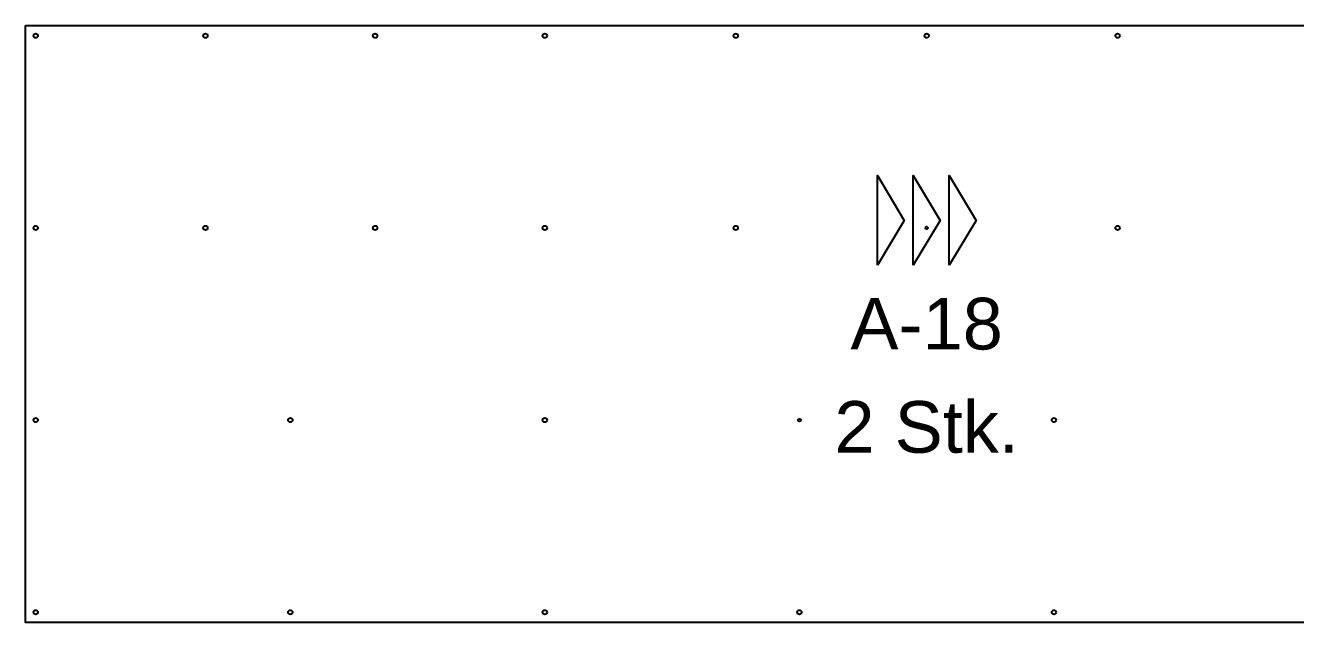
# Model space of a CAD drawing. Header units: millimetres. Extents: x 3800000 to 6300000, y 450000 to 1350000.
# Drawn here: x 5481005 to 5483464, y 917125 to 918282 of the extents above; entities that cross this region are included whole.
import ezdxf

# ---------------------------------------------------------------- set-up
doc = ezdxf.new("R2010")
doc.units = ezdxf.units.MM
for name, color, linetype, true_color in [('ANSICHT Paneel Verlegerichtung', 1, 'Continuous', 0xff0000), ('Bohr', 3, 'Continuous', 0x00ff00), ('Outside', 2, 'Continuous', 0xffff00), ('TXT', 7, 'Continuous', 0xffffff)]:
    doc.layers.add(name, color=color, linetype=linetype, true_color=true_color)
doc.styles.add('Arial Regular', font='arial.ttf')

msp = doc.modelspace()

# ---------------------------------------------------------------- linework, layer by layer
at = {"layer": 'ANSICHT Paneel Verlegerichtung'}
for points in [[(5482654.5, 917817.3), (5482654.5, 917990.9), (5482706.6, 917904.1)], [(5482724, 917817.3), (5482724, 917990.9), (5482776, 917904.1)], [(5482793.4, 917817.3), (5482793.4, 917990.9), (5482845.5, 917904.1)]]:
    msp.add_lwpolyline(points, close=True, dxfattribs=at)
at = {"layer": 'Bohr', "linetype": 'ByBlock', "lineweight": -2}
for centre, radius in [((5481025, 918261.7), 4.25), ((5481353.6, 918261.7), 4.25), ((5481682.1, 918261.7), 4.25), ((5482010.7, 918261.7), 4.25), ((5482380.4, 918261.7), 4.25), ((5482750, 918261.7), 4.25), ((5483119.6, 918261.7), 4.25), ((5481025, 917889.4), 4.25), ((5481353.6, 917889.4), 4.25), ((5481682.1, 917889.4), 4.25), ((5482010.7, 917889.4), 4.25), ((5482380.4, 917889.4), 4.25), ((5482750, 917889.4), 2.55), ((5483119.6, 917889.4), 4.25), ((5481025, 917517.2), 4.25), ((5481517.9, 917517.2), 4.25), ((5482010.7, 917517.2), 4.25), ((5482996.4, 917517.2), 4.25), ((5482503.6, 917517.2), 2.55), ((5481025, 917145), 4.25), ((5481517.9, 917145), 4.25), ((5482010.7, 917145), 4.25), ((5482503.6, 917145), 4.25), ((5482996.4, 917145), 4.25)]:
    msp.add_circle(centre, radius, dxfattribs=at)
at = {"layer": 'Outside', "linetype": 'ByBlock', "lineweight": -2}
msp.add_lwpolyline([(5481005, 918281.7), (5484495, 918281.7), (5484495, 917125), (5481005, 917125)], close=True, dxfattribs=at)

# ---------------------------------------------------------------- texts
at = {"layer": 'TXT', "char_height": 100, "attachment_point": 5, "style": 'Arial Regular'}
for s, insert, width in [('A-18', (5482749.9, 917703.3), 777.174), ('2 Stk.', (5482750, 917503.3), 879.348)]:
    msp.add_mtext(s, dxfattribs=dict(at, insert=insert, width=width))

doc.saveas('drawing.dxf')
